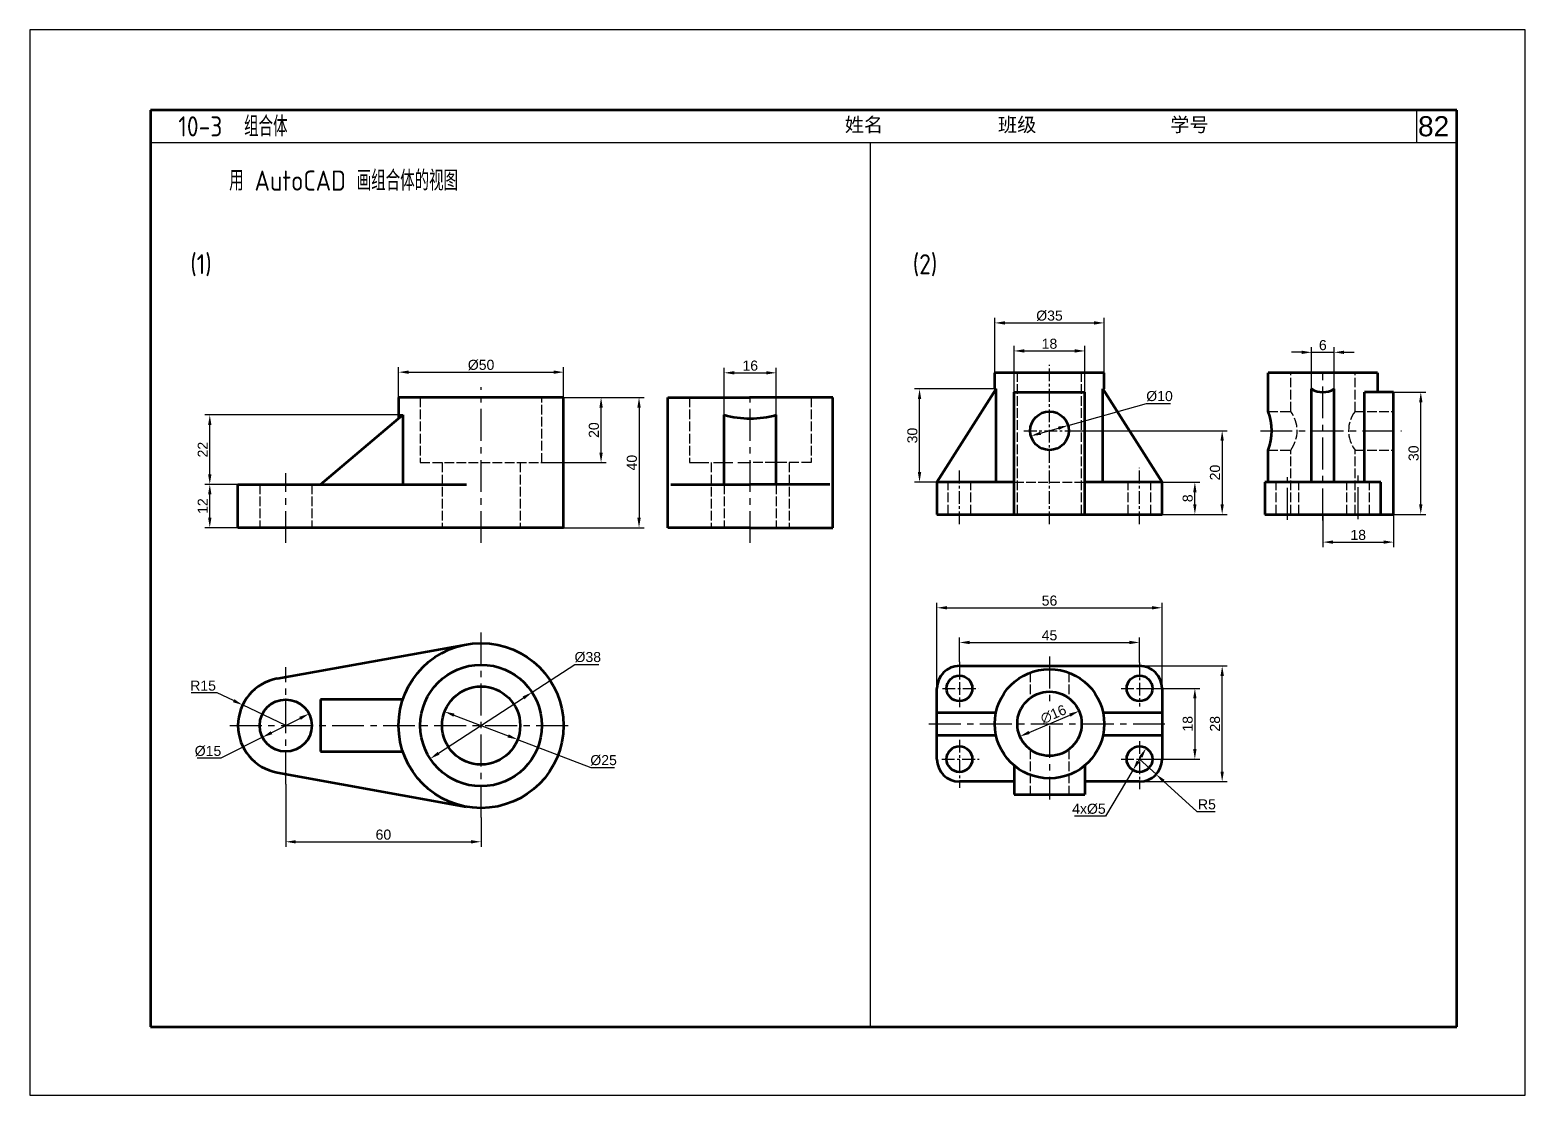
# Model space of a CAD drawing. Header units: millimetres. Extents: x 2253 to 3450, y 832 to 1419.
# Drawn here: x 3076.9 to 3448.9, y 1145.8 to 1410.8 of the extents above; entities that cross this region are included whole.
import ezdxf

# ---------------------------------------------------------------- set-up
doc = ezdxf.new("R2010")
doc.units = ezdxf.units.MM
doc.header["$LTSCALE"] = 0.5
doc.linetypes.add('ACAD_ISO02W100', pattern=[15, 12, -3])
doc.linetypes.add('CENTER', pattern=[50.8, 31.75, -6.35, 6.35, -6.35])
doc.layers.add('1轮廓实线层', color=7, linetype='Continuous', lineweight=53)
doc.layers.add('粗实线', color=7, linetype='Continuous', lineweight=53)
for name, color, linetype in [('2', 1, 'CENTER'), ('3中心线层', 1, 'CENTER'), ('4虚线层', 6, 'ACAD_ISO02W100'), ('图层3', 1, 'CENTER'), ('文字', 7, 'Continuous'), ('细实线', 7, 'Continuous')]:
    doc.layers.add(name, color=color, linetype=linetype)
doc.styles.add('dim', font='ARIAL.TTF')
doc.styles.add('gb', font='gbenor.shx', dxfattribs={"bigfont": 'gbcbig.shx'})
doc.styles.add('样式 1', font='ARIAL.TTF', dxfattribs={"height": 5})
doc.styles.add('汉字', font='gbenor.shx', dxfattribs={"height": 5, "bigfont": 'gbcbig.shx'})
doc.dimstyles.new('GB-35', dxfattribs={"dimtxt": 2.5, "dimasz": 2.5, "dimexe": 1.25, "dimexo": 0, "dimgap": 0.5, "dimtad": 1, "dimdec": 0, "dimdsep": 46, "dimtxsty": 'dim', "dimcen": 2.5, "dimadec": 0, "dimazin": 2, "dimtfac": 1, "dimtdec": 0, "dimtmove": 0, "dimatfit": 3, "dimfxl": 0, "dimarcsym": 0})
doc.dimstyles.new('GB-35$3', dxfattribs={"dimtxt": 2.5, "dimasz": 2.5, "dimexe": 1.25, "dimexo": 0, "dimgap": 0.5, "dimtad": 1, "dimtoh": 1, "dimdec": 0, "dimdsep": 46, "dimtxsty": 'dim', "dimcen": 2.5, "dimadec": 0, "dimazin": 2, "dimtfac": 1, "dimtdec": 0, "dimtmove": 0, "dimatfit": 2, "dimfxl": 0, "dimarcsym": 0})
doc.dimstyles.new('GB-35$4', dxfattribs={"dimtxt": 2.5, "dimasz": 2.5, "dimexe": 1.25, "dimexo": 0, "dimgap": 0.5, "dimtad": 1, "dimtoh": 1, "dimdec": 0, "dimdsep": 46, "dimtxsty": 'dim', "dimcen": 2.5, "dimadec": 0, "dimazin": 2, "dimtfac": 1, "dimtdec": 0, "dimtmove": 0, "dimatfit": 1, "dimfxl": 0, "dimarcsym": 0})

# ---------------------------------------------------------------- blocks, each defined once
blk = doc.blocks.new('*D124')
at = {"layer": 'Defpoints', "color": 0}
for p in [(3262.57, 1325.49), (3249.61, 1315.02), (3262.57, 1315.02)]:
    blk.add_point(p, dxfattribs=at)
at = {"layer": '细实线', "color": 0, "lineweight": -2}
for p, q in [((3249.61, 1315.02), (3249.61, 1326.74)), ((3252.11, 1325.49), (3260.07, 1325.49)), ((3262.57, 1315.02), (3262.57, 1326.74))]:
    blk.add_line(p, q, dxfattribs=at)
at = {"layer": '细实线', "color": 0}
for points in [[(3252.11, 1325.91), (3252.11, 1325.08), (3249.61, 1325.49)], [(3260.07, 1325.91), (3260.07, 1325.08), (3262.57, 1325.49)]]:
    blk.add_solid(points, dxfattribs=at)
at = {"layer": '细实线', "color": 0, "insert": (3256.09, 1327.27), "char_height": 2.5, "attachment_point": 5, "style": 'dim'}
blk.add_mtext('16', dxfattribs=at)
blk = doc.blocks.new('*D125')
at = {"layer": 'Defpoints', "color": 0}
for p in [(3121.62, 1315.02), (3169.65, 1315.02), (3128.64, 1297.74)]:
    blk.add_point(p, dxfattribs=at)
at = {"layer": '细实线', "color": 0, "lineweight": -2}
for p, q in [((3169.65, 1315.02), (3120.37, 1315.02)), ((3121.62, 1300.24), (3121.62, 1312.52)), ((3128.64, 1297.74), (3120.37, 1297.74))]:
    blk.add_line(p, q, dxfattribs=at)
at = {"layer": '细实线', "color": 0}
for points in [[(3121.2, 1312.52), (3122.03, 1312.52), (3121.62, 1315.02)], [(3121.2, 1300.24), (3122.03, 1300.24), (3121.62, 1297.74)]]:
    blk.add_solid(points, dxfattribs=at)
at = {"layer": '细实线', "color": 0, "insert": (3119.86, 1306.38), "char_height": 2.5, "attachment_point": 5, "rotation": 90, "style": 'dim'}
blk.add_mtext('22', dxfattribs=at)
blk = doc.blocks.new('*D126')
at = {"layer": 'Defpoints', "color": 0}
for p in [(3121.62, 1297.74), (3128.64, 1297.74), (3128.64, 1286.94)]:
    blk.add_point(p, dxfattribs=at)
at = {"layer": '细实线', "color": 0, "lineweight": -2}
for p, q in [((3128.64, 1297.74), (3120.37, 1297.74)), ((3121.62, 1289.44), (3121.62, 1295.24)), ((3128.64, 1286.94), (3120.37, 1286.94))]:
    blk.add_line(p, q, dxfattribs=at)
at = {"layer": '细实线', "color": 0}
for points in [[(3121.2, 1295.24), (3122.03, 1295.24), (3121.62, 1297.74)], [(3121.2, 1289.44), (3122.03, 1289.44), (3121.62, 1286.94)]]:
    blk.add_solid(points, dxfattribs=at)
at = {"layer": '细实线', "color": 0, "insert": (3119.86, 1292.34), "char_height": 2.5, "attachment_point": 5, "rotation": 90, "style": 'dim'}
blk.add_mtext('12', dxfattribs=at)
blk = doc.blocks.new('*D127')
at = {"layer": 'Defpoints', "color": 0}
for p in [(3209.64, 1319.34), (3209.64, 1286.94), (3228.42, 1286.94)]:
    blk.add_point(p, dxfattribs=at)
at = {"layer": '细实线', "color": 0, "lineweight": -2}
for p, q in [((3209.64, 1319.34), (3229.67, 1319.34)), ((3228.42, 1316.84), (3228.42, 1289.44)), ((3209.64, 1286.94), (3229.67, 1286.94))]:
    blk.add_line(p, q, dxfattribs=at)
at = {"layer": '细实线', "color": 0}
for points in [[(3228, 1316.84), (3228.84, 1316.84), (3228.42, 1319.34)], [(3228, 1289.44), (3228.84, 1289.44), (3228.42, 1286.94)]]:
    blk.add_solid(points, dxfattribs=at)
at = {"layer": '细实线', "color": 0, "insert": (3226.64, 1303.14), "char_height": 2.5, "attachment_point": 5, "rotation": 90, "style": 'dim'}
blk.add_mtext('40', dxfattribs=at)
blk = doc.blocks.new('*D128')
at = {"layer": 'Defpoints', "color": 0}
for p in [(3204.24, 1319.34), (3218.97, 1319.34), (3204.24, 1303.14)]:
    blk.add_point(p, dxfattribs=at)
at = {"layer": '细实线', "color": 0, "lineweight": -2}
for p, q in [((3204.24, 1319.34), (3220.22, 1319.34)), ((3218.97, 1305.64), (3218.97, 1316.84)), ((3204.24, 1303.14), (3220.22, 1303.14))]:
    blk.add_line(p, q, dxfattribs=at)
at = {"layer": '细实线', "color": 0}
for points in [[(3218.55, 1316.84), (3219.39, 1316.84), (3218.97, 1319.34)], [(3218.55, 1305.64), (3219.39, 1305.64), (3218.97, 1303.14)]]:
    blk.add_solid(points, dxfattribs=at)
at = {"layer": '细实线', "color": 0, "insert": (3217.19, 1311.24), "char_height": 2.5, "attachment_point": 5, "rotation": 90, "style": 'dim'}
blk.add_mtext('20', dxfattribs=at)
blk = doc.blocks.new('*D129')
at = {"layer": 'Defpoints', "color": 0}
for p in [(3201.79, 1246), (3176.45, 1229.48)]:
    blk.add_point(p, dxfattribs=at)
at = {"layer": '细实线', "color": 0, "lineweight": -2}
for p, q in [((3201.79, 1246), (3212.47, 1252.96)), ((3212.47, 1252.96), (3218.38, 1252.96)), ((3178.55, 1230.85), (3199.69, 1244.63))]:
    blk.add_line(p, q, dxfattribs=at)
at = {"layer": '细实线', "color": 0}
for points in [[(3199.46, 1244.98), (3199.92, 1244.28), (3201.79, 1246)], [(3178.32, 1231.2), (3178.77, 1230.5), (3176.45, 1229.48)]]:
    blk.add_solid(points, dxfattribs=at)
at = {"layer": '细实线', "color": 0, "insert": (3215.67, 1254.74), "char_height": 2.5, "attachment_point": 5, "style": 'dim'}
blk.add_mtext('%%c38', dxfattribs=at)
blk = doc.blocks.new('*D130')
at = {"layer": 'Defpoints', "color": 0}
for p in [(3209.64, 1325.65), (3168.6, 1319.34), (3209.64, 1319.34)]:
    blk.add_point(p, dxfattribs=at)
at = {"layer": '细实线', "color": 0, "lineweight": -2}
for p, q in [((3168.6, 1319.34), (3168.6, 1326.9)), ((3171.1, 1325.65), (3207.14, 1325.65)), ((3209.64, 1319.34), (3209.64, 1326.9))]:
    blk.add_line(p, q, dxfattribs=at)
at = {"layer": '细实线', "color": 0}
for points in [[(3171.1, 1326.07), (3171.1, 1325.23), (3168.6, 1325.65)], [(3207.14, 1326.07), (3207.14, 1325.23), (3209.64, 1325.65)]]:
    blk.add_solid(points, dxfattribs=at)
at = {"layer": '细实线', "color": 0, "insert": (3189.12, 1327.43), "char_height": 2.5, "attachment_point": 5, "style": 'dim'}
blk.add_mtext('%%C50', dxfattribs=at)
blk = doc.blocks.new('*D131')
at = {"layer": 'Defpoints', "color": 0}
for p in [(3146.3, 1240.66), (3134.73, 1234.82)]:
    blk.add_point(p, dxfattribs=at)
at = {"layer": '细实线', "color": 0, "lineweight": -2}
for p, q in [((3144.07, 1239.53), (3136.96, 1235.95)), ((3134.73, 1234.82), (3124.39, 1229.6)), ((3124.39, 1229.6), (3118.46, 1229.6))]:
    blk.add_line(p, q, dxfattribs=at)
at = {"layer": '细实线', "color": 0}
for points in [[(3143.88, 1239.91), (3144.26, 1239.16), (3146.3, 1240.66)], [(3136.78, 1236.32), (3137.15, 1235.58), (3134.73, 1234.82)]]:
    blk.add_solid(points, dxfattribs=at)
at = {"layer": '细实线', "color": 0, "insert": (3121.18, 1231.38), "char_height": 2.5, "attachment_point": 5, "style": 'dim'}
blk.add_mtext('%%c15', dxfattribs=at)
blk = doc.blocks.new('*D132')
at = {"layer": 'Defpoints', "color": 0}
for p in [(3140.52, 1223.16), (3189.12, 1214.84), (3189.12, 1208.82)]:
    blk.add_point(p, dxfattribs=at)
at = {"layer": '细实线', "color": 0, "lineweight": -2}
for p, q in [((3140.52, 1223.16), (3140.52, 1207.57)), ((3189.12, 1214.84), (3189.12, 1207.57)), ((3143.02, 1208.82), (3186.62, 1208.82))]:
    blk.add_line(p, q, dxfattribs=at)
at = {"layer": '细实线', "color": 0}
for points in [[(3143.02, 1209.23), (3143.02, 1208.4), (3140.52, 1208.82)], [(3186.62, 1209.23), (3186.62, 1208.4), (3189.12, 1208.82)]]:
    blk.add_solid(points, dxfattribs=at)
at = {"layer": '细实线', "color": 0, "insert": (3164.82, 1210.59), "char_height": 2.5, "attachment_point": 5, "style": 'dim'}
blk.add_mtext('60', dxfattribs=at)
blk = doc.blocks.new('*D133')
at = {"color": 0, "lineweight": -2}
for p, q in [((3302.54, 1246.98), (3302.54, 1268.28)), ((3305.04, 1267.03), (3356.04, 1267.03)), ((3358.54, 1246.98), (3358.54, 1268.28))]:
    blk.add_line(p, q, dxfattribs=at)
at = {"color": 0}
for points in [[(3305.04, 1267.45), (3305.04, 1266.62), (3302.54, 1267.03)], [(3356.04, 1267.45), (3356.04, 1266.62), (3358.54, 1267.03)]]:
    blk.add_solid(points, dxfattribs=at)
at = {"layer": 'Defpoints', "color": 0}
for p in [(3358.54, 1267.03), (3302.54, 1246.98), (3358.54, 1246.98)]:
    blk.add_point(p, dxfattribs=at)
at = {"color": 0, "insert": (3330.54, 1268.81), "char_height": 2.5, "attachment_point": 5, "style": 'dim'}
blk.add_mtext('56', dxfattribs=at)
blk = doc.blocks.new('*D134')
at = {"color": 0, "lineweight": -2}
for p, q in [((3352.94, 1252.58), (3374.75, 1252.58)), ((3373.5, 1226.28), (3373.5, 1250.08)), ((3352.94, 1223.78), (3374.75, 1223.78))]:
    blk.add_line(p, q, dxfattribs=at)
at = {"color": 0}
for points in [[(3373.08, 1250.08), (3373.92, 1250.08), (3373.5, 1252.58)], [(3373.08, 1226.28), (3373.92, 1226.28), (3373.5, 1223.78)]]:
    blk.add_solid(points, dxfattribs=at)
at = {"layer": 'Defpoints', "color": 0}
for p in [(3352.94, 1252.58), (3373.5, 1252.58), (3352.94, 1223.78)]:
    blk.add_point(p, dxfattribs=at)
at = {"color": 0, "insert": (3371.72, 1238.18), "char_height": 2.5, "attachment_point": 5, "rotation": 90, "style": 'dim'}
blk.add_mtext('28', dxfattribs=at)
blk = doc.blocks.new('*D135')
at = {"color": 0, "lineweight": -2}
for p, q in [((3358.54, 1298.28), (3367.96, 1298.28)), ((3366.71, 1292.78), (3366.71, 1295.78)), ((3358.54, 1290.28), (3367.96, 1290.28))]:
    blk.add_line(p, q, dxfattribs=at)
at = {"color": 0}
for points in [[(3366.29, 1295.78), (3367.12, 1295.78), (3366.71, 1298.28)], [(3366.29, 1292.78), (3367.12, 1292.78), (3366.71, 1290.28)]]:
    blk.add_solid(points, dxfattribs=at)
at = {"layer": 'Defpoints', "color": 0}
for p in [(3358.54, 1298.28), (3366.71, 1298.28), (3358.54, 1290.28)]:
    blk.add_point(p, dxfattribs=at)
at = {"color": 0, "insert": (3364.93, 1294.28), "char_height": 2.5, "attachment_point": 5, "rotation": 90, "style": 'dim'}
blk.add_mtext('8', dxfattribs=at)
blk = doc.blocks.new('*D136')
at = {"color": 0, "lineweight": -2}
for p, q in [((3308.14, 1253.62), (3308.14, 1259.65)), ((3310.64, 1258.4), (3350.44, 1258.4)), ((3352.94, 1253.46), (3352.94, 1259.65))]:
    blk.add_line(p, q, dxfattribs=at)
at = {"color": 0}
for points in [[(3310.64, 1258.82), (3310.64, 1257.99), (3308.14, 1258.4)], [(3350.44, 1258.82), (3350.44, 1257.99), (3352.94, 1258.4)]]:
    blk.add_solid(points, dxfattribs=at)
at = {"layer": 'Defpoints', "color": 0}
for p in [(3352.94, 1258.4), (3308.14, 1253.62), (3352.94, 1253.46)]:
    blk.add_point(p, dxfattribs=at)
at = {"color": 0, "insert": (3330.54, 1260.17), "char_height": 2.5, "attachment_point": 5, "style": 'dim'}
blk.add_mtext('45', dxfattribs=at)
blk = doc.blocks.new('*D137')
at = {"color": 0, "lineweight": -2}
for p, q in [((3352.96, 1246.98), (3367.96, 1246.98)), ((3366.71, 1244.48), (3366.71, 1231.88)), ((3352.96, 1229.38), (3367.96, 1229.38))]:
    blk.add_line(p, q, dxfattribs=at)
at = {"color": 0}
for points in [[(3366.29, 1244.48), (3367.12, 1244.48), (3366.71, 1246.98)], [(3366.29, 1231.88), (3367.12, 1231.88), (3366.71, 1229.38)]]:
    blk.add_solid(points, dxfattribs=at)
at = {"layer": 'Defpoints', "color": 0}
for p in [(3352.96, 1246.98), (3352.96, 1229.38), (3366.71, 1229.38)]:
    blk.add_point(p, dxfattribs=at)
at = {"color": 0, "insert": (3364.93, 1238.18), "char_height": 2.5, "attachment_point": 5, "rotation": 90, "style": 'dim'}
blk.add_mtext('18', dxfattribs=at)
blk = doc.blocks.new('*D138')
at = {"color": 0, "lineweight": -2}
for p, q in [((3353.3, 1229.98), (3352.58, 1228.78)), ((3351.3, 1226.64), (3344.44, 1215.22)), ((3344.44, 1215.22), (3336.75, 1215.22))]:
    blk.add_line(p, q, dxfattribs=at)
at = {"color": 0}
for points in [[(3352.95, 1230.2), (3353.66, 1229.77), (3354.59, 1232.13)], [(3352.23, 1229), (3352.94, 1228.57), (3351.3, 1226.64)]]:
    blk.add_solid(points, dxfattribs=at)
at = {"layer": 'Defpoints', "color": 0}
for p in [(3354.59, 1232.13), (3351.3, 1226.64)]:
    blk.add_point(p, dxfattribs=at)
at = {"color": 0, "insert": (3340.35, 1216.99), "char_height": 2.5, "attachment_point": 5, "style": 'dim'}
blk.add_mtext('4x%%c5', dxfattribs=at)
blk = doc.blocks.new('*D139')
at = {"color": 0, "lineweight": -2}
for p, q in [((3336.99, 1311.08), (3374.75, 1311.08)), ((3373.5, 1308.58), (3373.5, 1292.78)), ((3363.17, 1290.28), (3374.75, 1290.28))]:
    blk.add_line(p, q, dxfattribs=at)
at = {"color": 0}
for points in [[(3373.08, 1308.58), (3373.92, 1308.58), (3373.5, 1311.08)], [(3373.08, 1292.78), (3373.92, 1292.78), (3373.5, 1290.28)]]:
    blk.add_solid(points, dxfattribs=at)
at = {"layer": 'Defpoints', "color": 0}
for p in [(3336.99, 1311.08), (3363.17, 1290.28), (3373.5, 1290.28)]:
    blk.add_point(p, dxfattribs=at)
at = {"color": 0, "insert": (3371.72, 1300.68), "char_height": 2.5, "attachment_point": 5, "rotation": 90, "style": 'dim'}
blk.add_mtext('20', dxfattribs=at)
blk = doc.blocks.new('*D140')
at = {"color": 0, "lineweight": -2}
for p, q in [((3398.55, 1290.28), (3398.55, 1282.12)), ((3416.15, 1290.28), (3416.15, 1282.12)), ((3401.05, 1283.37), (3413.65, 1283.37))]:
    blk.add_line(p, q, dxfattribs=at)
at = {"color": 0}
for points in [[(3401.05, 1283.79), (3401.05, 1282.96), (3398.55, 1283.37)], [(3413.65, 1283.79), (3413.65, 1282.96), (3416.15, 1283.37)]]:
    blk.add_solid(points, dxfattribs=at)
at = {"layer": 'Defpoints', "color": 0}
for p in [(3398.55, 1290.28), (3416.15, 1290.28), (3416.15, 1283.37)]:
    blk.add_point(p, dxfattribs=at)
at = {"color": 0, "insert": (3407.35, 1285.15), "char_height": 2.5, "attachment_point": 5, "style": 'dim'}
blk.add_mtext('18', dxfattribs=at)
blk = doc.blocks.new('*D141')
at = {"color": 0, "lineweight": -2}
for p, q in [((3416.15, 1320.68), (3424.17, 1320.68)), ((3422.92, 1292.78), (3422.92, 1318.18)), ((3416.15, 1290.28), (3424.17, 1290.28))]:
    blk.add_line(p, q, dxfattribs=at)
at = {"color": 0}
for points in [[(3422.5, 1318.18), (3423.33, 1318.18), (3422.92, 1320.68)], [(3422.5, 1292.78), (3423.33, 1292.78), (3422.92, 1290.28)]]:
    blk.add_solid(points, dxfattribs=at)
at = {"layer": 'Defpoints', "color": 0}
for p in [(3416.15, 1320.68), (3422.92, 1320.68), (3416.15, 1290.28)]:
    blk.add_point(p, dxfattribs=at)
at = {"color": 0, "insert": (3421.14, 1305.48), "char_height": 2.5, "attachment_point": 5, "rotation": 90, "style": 'dim'}
blk.add_mtext('30', dxfattribs=at)
blk = doc.blocks.new('*D142')
at = {"color": 0, "lineweight": -2}
for p, q in [((3317.23, 1321.48), (3296.96, 1321.48)), ((3298.21, 1300.78), (3298.21, 1318.98)), ((3302.54, 1298.28), (3296.96, 1298.28))]:
    blk.add_line(p, q, dxfattribs=at)
at = {"color": 0}
for points in [[(3297.79, 1318.98), (3298.62, 1318.98), (3298.21, 1321.48)], [(3297.79, 1300.78), (3298.62, 1300.78), (3298.21, 1298.28)]]:
    blk.add_solid(points, dxfattribs=at)
at = {"layer": 'Defpoints', "color": 0}
for p in [(3298.21, 1321.48), (3317.23, 1321.48), (3302.54, 1298.28)]:
    blk.add_point(p, dxfattribs=at)
at = {"color": 0, "insert": (3296.43, 1309.88), "char_height": 2.5, "attachment_point": 5, "rotation": 90, "style": 'dim'}
blk.add_mtext('30', dxfattribs=at)
blk = doc.blocks.new('*D143')
at = {"color": 0, "lineweight": -2}
for p, q in [((3395.75, 1321.48), (3395.75, 1331.84)), ((3401.35, 1321.48), (3401.35, 1331.84)), ((3393.25, 1330.59), (3390.75, 1330.59)), ((3395.75, 1330.59), (3401.35, 1330.59)), ((3403.85, 1330.59), (3406.35, 1330.59))]:
    blk.add_line(p, q, dxfattribs=at)
at = {"color": 0}
for points in [[(3393.25, 1331), (3393.25, 1330.17), (3395.75, 1330.59)], [(3403.85, 1331), (3403.85, 1330.17), (3401.35, 1330.59)]]:
    blk.add_solid(points, dxfattribs=at)
at = {"layer": 'Defpoints', "color": 0}
for p in [(3401.35, 1330.59), (3395.75, 1321.48), (3401.35, 1321.48)]:
    blk.add_point(p, dxfattribs=at)
at = {"color": 0, "insert": (3398.55, 1332.36), "char_height": 2.5, "attachment_point": 5, "style": 'dim'}
blk.add_mtext('6', dxfattribs=at)
blk = doc.blocks.new('*D144')
at = {"color": 0, "lineweight": -2}
blk.add_line((3325.49, 1236.02), (3335.6, 1240.35), dxfattribs=at)
at = {"color": 0}
for points in [[(3335.44, 1240.73), (3335.76, 1239.96), (3337.9, 1241.33)], [(3325.32, 1236.4), (3325.65, 1235.64), (3323.19, 1235.04)]]:
    blk.add_solid(points, dxfattribs=at)
at = {"layer": 'Defpoints', "color": 0}
for p in [(3337.9, 1241.33), (3323.19, 1235.04)]:
    blk.add_point(p, dxfattribs=at)
at = {"color": 0, "insert": (3331.51, 1240.53), "char_height": 2.5, "attachment_point": 5, "rotation": 23.1639, "style": 'dim'}
blk.add_mtext('∅16', dxfattribs=at)
blk = doc.blocks.new('*D145')
at = {"layer": 'Defpoints', "color": 0}
for p in [(3129.79, 1242.85), (3140.52, 1237.74)]:
    blk.add_point(p, dxfattribs=at)
at = {"layer": '细实线', "color": 0, "lineweight": -2}
for p, q in [((3123.45, 1245.88), (3116.95, 1245.88)), ((3127.54, 1243.93), (3123.45, 1245.88)), ((3140.52, 1237.74), (3129.79, 1242.85))]:
    blk.add_line(p, q, dxfattribs=at)
at = {"layer": '细实线', "color": 0}
blk.add_solid([(3127.72, 1244.3), (3127.36, 1243.55), (3129.79, 1242.85)], dxfattribs=at)
at = {"layer": '细实线', "color": 0, "insert": (3119.95, 1247.66), "char_height": 2.5, "attachment_point": 5, "style": 'dim'}
blk.add_mtext('R15', dxfattribs=at)
blk = doc.blocks.new('*D146')
at = {"layer": 'Defpoints', "color": 0}
for p in [(3180.04, 1241.21), (3198.2, 1234.27)]:
    blk.add_point(p, dxfattribs=at)
at = {"layer": '细实线', "color": 0, "lineweight": -2}
for p, q in [((3182.37, 1240.32), (3195.86, 1235.16)), ((3198.2, 1234.27), (3216.39, 1227.32)), ((3216.39, 1227.32), (3222.31, 1227.32))]:
    blk.add_line(p, q, dxfattribs=at)
at = {"layer": '细实线', "color": 0}
for points in [[(3182.52, 1240.71), (3182.23, 1239.93), (3180.04, 1241.21)], [(3196.01, 1235.55), (3195.71, 1234.77), (3198.2, 1234.27)]]:
    blk.add_solid(points, dxfattribs=at)
at = {"layer": '细实线', "color": 0, "insert": (3219.6, 1229.09), "char_height": 2.5, "attachment_point": 5, "style": 'dim'}
blk.add_mtext('%%c25', dxfattribs=at)
blk = doc.blocks.new('*D147')
at = {"layer": 'Defpoints', "color": 0}
for p in [(3339.34, 1330.93), (3321.74, 1320.68), (3339.34, 1320.68)]:
    blk.add_point(p, dxfattribs=at)
at = {"layer": '细实线', "color": 0, "lineweight": -2}
for p, q in [((3321.74, 1320.68), (3321.74, 1332.18)), ((3339.34, 1320.68), (3339.34, 1332.18)), ((3324.24, 1330.93), (3336.84, 1330.93))]:
    blk.add_line(p, q, dxfattribs=at)
at = {"layer": '细实线', "color": 0}
for points in [[(3324.24, 1331.35), (3324.24, 1330.52), (3321.74, 1330.93)], [(3336.84, 1331.35), (3336.84, 1330.52), (3339.34, 1330.93)]]:
    blk.add_solid(points, dxfattribs=at)
at = {"layer": '细实线', "color": 0, "insert": (3330.54, 1332.71), "char_height": 2.5, "attachment_point": 5, "style": 'dim'}
blk.add_mtext('18', dxfattribs=at)
blk = doc.blocks.new('*D148')
at = {"layer": 'Defpoints', "color": 0}
for p in [(3344.14, 1337.91), (3316.94, 1325.48), (3344.14, 1325.48)]:
    blk.add_point(p, dxfattribs=at)
at = {"layer": '细实线', "color": 0, "lineweight": -2}
for p, q in [((3316.94, 1325.48), (3316.94, 1339.16)), ((3319.44, 1337.91), (3341.64, 1337.91)), ((3344.14, 1325.48), (3344.14, 1339.16))]:
    blk.add_line(p, q, dxfattribs=at)
at = {"layer": '细实线', "color": 0}
for points in [[(3319.44, 1338.32), (3319.44, 1337.49), (3316.94, 1337.91)], [(3341.64, 1338.32), (3341.64, 1337.49), (3344.14, 1337.91)]]:
    blk.add_solid(points, dxfattribs=at)
at = {"layer": '细实线', "color": 0, "insert": (3330.54, 1339.68), "char_height": 2.5, "attachment_point": 5, "style": 'dim'}
blk.add_mtext('%%c35', dxfattribs=at)
blk = doc.blocks.new('*D149')
at = {"layer": 'Defpoints', "color": 0}
for p in [(3352.94, 1229.38), (3357.07, 1225.6)]:
    blk.add_point(p, dxfattribs=at)
at = {"layer": '细实线', "color": 0, "lineweight": -2}
for p, q in [((3352.94, 1229.38), (3357.07, 1225.6)), ((3358.91, 1223.91), (3367.18, 1216.34)), ((3367.18, 1216.34), (3371.73, 1216.34))]:
    blk.add_line(p, q, dxfattribs=at)
at = {"layer": '细实线', "color": 0}
blk.add_solid([(3359.2, 1224.22), (3358.63, 1223.6), (3357.07, 1225.6)], dxfattribs=at)
at = {"layer": '细实线', "color": 0, "insert": (3369.7, 1218.11), "char_height": 2.5, "attachment_point": 5, "style": 'dim'}
blk.add_mtext('R5', dxfattribs=at)
blk = doc.blocks.new('*D150')
at = {"layer": 'Defpoints', "color": 0}
for p in [(3325.92, 1309.79), (3335.16, 1312.38)]:
    blk.add_point(p, dxfattribs=at)
at = {"layer": '细实线', "color": 0, "lineweight": -2}
for p, q in [((3335.16, 1312.38), (3354.71, 1317.88)), ((3354.71, 1317.88), (3360.61, 1317.88)), ((3328.33, 1310.46), (3332.76, 1311.71))]:
    blk.add_line(p, q, dxfattribs=at)
at = {"layer": '细实线', "color": 0}
for points in [[(3328.22, 1310.86), (3328.44, 1310.06), (3325.92, 1309.79)], [(3332.65, 1312.11), (3332.87, 1311.31), (3335.16, 1312.38)]]:
    blk.add_solid(points, dxfattribs=at)
at = {"layer": '细实线', "color": 0, "insert": (3357.91, 1319.66), "char_height": 2.5, "attachment_point": 5, "style": 'dim'}
blk.add_mtext('%%c10', dxfattribs=at)

msp = doc.modelspace()

# ---------------------------------------------------------------- linework, layer by layer
at = {"layer": '1轮廓实线层', "color": 7}
for p, q in [((3344.14, 1325.48), (3316.94, 1325.48)), ((3316.94, 1321.48), (3316.94, 1325.48)), ((3344.14, 1321.48), (3344.14, 1325.48)), ((3384.95, 1315.88), (3384.95, 1325.48)), ((3412.15, 1325.48), (3384.95, 1325.48)), ((3317.23, 1321.48), (3302.54, 1298.28)), ((3317.23, 1298.28), (3317.23, 1321.48)), ((3321.74, 1320.68), (3339.34, 1320.68)), ((3321.74, 1290.28), (3321.74, 1320.68)), ((3339.34, 1290.28), (3339.34, 1320.68)), ((3343.85, 1298.28), (3343.85, 1321.48)), ((3343.85, 1321.48), (3358.54, 1298.28)), ((3395.75, 1298.28), (3395.75, 1321.48)), ((3401.35, 1298.28), (3401.35, 1321.48)), ((3408.92, 1298.28), (3408.92, 1320.68)), ((3416.15, 1320.68), (3408.92, 1320.68)), ((3416.15, 1290.28), (3416.15, 1320.68)), ((3209.64, 1319.34), (3168.6, 1319.34)), ((3168.6, 1319.34), (3168.6, 1314.14)), ((3209.64, 1286.94), (3209.64, 1319.34)), ((3235.57, 1319.34), (3256.09, 1319.34)), ((3235.57, 1286.94), (3235.57, 1319.34)), ((3276.61, 1319.34), (3256.09, 1319.34)), ((3276.61, 1286.94), (3276.61, 1319.34)), ((3149.16, 1297.74), (3169.65, 1315.02)), ((3169.65, 1315.02), (3169.65, 1297.74)), ((3249.61, 1297.74), (3249.61, 1315.02)), ((3262.57, 1297.74), (3262.57, 1315.02)), ((3384.95, 1298.28), (3384.95, 1306.28)), ((3302.54, 1298.28), (3302.54, 1290.28)), ((3321.74, 1298.28), (3302.54, 1298.28)), ((3358.54, 1298.28), (3339.34, 1298.28)), ((3358.54, 1290.28), (3358.54, 1298.28)), ((3412.95, 1298.28), (3384.15, 1298.28)), ((3384.15, 1298.28), (3384.15, 1290.28)), ((3412.95, 1290.28), (3412.95, 1298.28)), ((3128.64, 1286.94), (3128.64, 1297.74)), ((3128.64, 1297.74), (3185.47, 1297.74)), ((3236.29, 1297.74), (3256.09, 1297.74)), ((3275.88, 1297.74), (3256.09, 1297.74)), ((3302.54, 1290.28), (3358.54, 1290.28)), ((3384.15, 1290.28), (3416.15, 1290.28)), ((3209.64, 1286.94), (3128.64, 1286.94)), ((3256.09, 1286.94), (3235.57, 1286.94)), ((3256.09, 1286.94), (3276.61, 1286.94)), ((3138.41, 1249.43), (3185.47, 1257.93)), ((3308.14, 1252.58), (3352.94, 1252.58)), ((3302.54, 1229.38), (3302.54, 1246.98)), ((3358.54, 1246.98), (3358.54, 1229.38)), ((3149.16, 1244.22), (3149.16, 1231.26)), ((3169.65, 1244.22), (3149.16, 1244.22)), ((3302.54, 1240.98), (3317.23, 1240.98)), ((3343.85, 1240.98), (3358.54, 1240.98)), ((3302.54, 1235.38), (3317.23, 1235.38)), ((3343.85, 1235.38), (3358.54, 1235.38)), ((3149.16, 1231.26), (3169.65, 1231.26)), ((3321.74, 1227.81), (3321.74, 1220.58)), ((3339.34, 1227.81), (3339.34, 1220.58)), ((3138.41, 1226.05), (3185.47, 1217.55)), ((3321.74, 1223.78), (3308.14, 1223.78)), ((3321.74, 1220.58), (3339.34, 1220.58)), ((3352.94, 1223.78), (3339.34, 1223.78))]:
    msp.add_line(p, q, dxfattribs=at)
at = {"layer": '1轮廓实线层'}
msp.add_line((3412.15, 1325.48), (3412.15, 1320.68), dxfattribs=at)
at = {"layer": '1轮廓实线层', "color": 7}
for centre, radius in [((3330.54, 1311.08), 4.8), ((3189.12, 1237.74), 20.52), ((3189.12, 1237.74), 15.12), ((3308.14, 1246.98), 3.2), ((3330.54, 1238.18), 13.6), ((3352.94, 1246.98), 3.2), ((3189.12, 1237.74), 9.72), ((3140.52, 1237.74), 6.48), ((3330.54, 1238.18), 8), ((3308.14, 1229.38), 3.2), ((3352.94, 1229.38), 3.2)]:
    msp.add_circle(centre, radius, dxfattribs=at)
for centre, radius, start, end in [((3398.55, 1325.98), 5.3, 238.1092, 301.8908), ((3256.09, 1338.29), 24.15, 254.4369, 270), ((3256.09, 1338.29), 24.15, 270, 285.5631), ((3372.18, 1311.08), 13.65, 339.4071, 20.5929), ((3308.14, 1246.98), 5.6, 90, 180), ((3352.94, 1246.98), 5.6, 0, 90), ((3140.52, 1237.74), 11.88, 100.2403, 259.7597), ((3308.14, 1229.38), 5.6, 180, 270), ((3352.94, 1229.38), 5.6, 270, 0)]:
    msp.add_arc(centre, radius, start, end, dxfattribs=at)
at = {"layer": '2', "color": 7}
msp.add_line((3412.95, 1290.28), (3412.95, 1298.28), dxfattribs=at)
at = {"layer": '3中心线层', "color": 7, "ltscale": 0.2}
for p, q in [((3330.54, 1287.83), (3330.54, 1327.48)), ((3324.18, 1311.08), (3336.99, 1311.08)), ((3308.14, 1287.83), (3308.14, 1301.24)), ((3352.94, 1287.83), (3352.94, 1301.85)), ((3308.14, 1253.62), (3308.14, 1242.29)), ((3352.94, 1253.46), (3352.94, 1242.45)), ((3303.92, 1246.98), (3312.83, 1246.98)), ((3348.34, 1246.98), (3357.58, 1246.98)), ((3308.14, 1234.19), (3308.14, 1222.21)), ((3352.94, 1233.87), (3352.94, 1221.89)), ((3303.76, 1229.38), (3313, 1229.38)), ((3348.34, 1229.38), (3357.42, 1229.38))]:
    msp.add_line(p, q, dxfattribs=at)
at = {"layer": '4虚线层', "color": 7, "ltscale": 0.4}
for p, q in [((3322.54, 1290.28), (3322.54, 1325.48)), ((3338.54, 1290.28), (3338.54, 1325.48)), ((3390.55, 1315.88), (3390.55, 1325.48)), ((3406.55, 1315.88), (3406.55, 1325.48)), ((3174, 1319.34), (3174, 1303.14)), ((3204.24, 1303.14), (3204.24, 1319.34)), ((3240.97, 1319.34), (3240.97, 1303.14)), ((3271.21, 1319.34), (3271.21, 1303.14)), ((3384.95, 1315.88), (3390.55, 1315.88)), ((3406.55, 1315.88), (3416.15, 1315.88)), ((3384.95, 1306.28), (3390.55, 1306.28)), ((3390.55, 1290.28), (3390.55, 1306.28)), ((3406.55, 1290.28), (3406.55, 1306.28)), ((3406.55, 1306.28), (3416.15, 1306.28)), ((3174, 1303.14), (3204.24, 1303.14)), ((3179.4, 1303.14), (3179.4, 1286.94)), ((3198.84, 1303.14), (3198.84, 1286.94)), ((3246.37, 1303.14), (3246.37, 1286.94)), ((3271.21, 1303.14), (3256.09, 1303.14)), ((3265.81, 1303.14), (3265.81, 1286.94)), ((3305.34, 1290.28), (3305.34, 1298.28)), ((3310.94, 1290.28), (3310.94, 1298.28)), ((3321.74, 1298.28), (3339.34, 1298.28)), ((3350.14, 1290.28), (3350.14, 1298.28)), ((3355.74, 1290.28), (3355.74, 1298.28)), ((3386.95, 1290.28), (3386.95, 1298.28)), ((3392.55, 1290.28), (3392.55, 1298.28)), ((3404.55, 1290.28), (3404.55, 1298.28)), ((3410.15, 1290.28), (3410.15, 1298.28)), ((3134.04, 1297.74), (3134.04, 1286.94)), ((3147, 1297.74), (3147, 1286.94)), ((3249.61, 1297.74), (3249.61, 1286.94)), ((3262.57, 1297.74), (3262.57, 1286.94)), ((3325.74, 1250.91), (3325.74, 1244.58)), ((3335.34, 1250.91), (3335.34, 1244.58)), ((3325.74, 1231.78), (3325.74, 1220.58)), ((3335.34, 1231.78), (3335.34, 1220.58))]:
    msp.add_line(p, q, dxfattribs=at)
at = {"layer": '4虚线层', "color": 7, "ltscale": 0.8}
msp.add_line((3240.97, 1303.14), (3256.09, 1303.14), dxfattribs=at)
at = {"layer": '4虚线层', "color": 7, "ltscale": 0.4}
for centre, start, end in [((3384.15, 1311.08), 323.1301, 36.8699), ((3412.95, 1311.08), 143.1301, 216.8699)]:
    msp.add_arc(centre, 8, start, end, dxfattribs=at)
at = {"layer": '图层3', "color": 7, "ltscale": 0.5}
for p, q in [((3398.55, 1288.77), (3398.55, 1326.63)), ((3189.12, 1283.16), (3189.12, 1321.92)), ((3256.09, 1283.16), (3256.09, 1321.25)), ((3383.01, 1311.08), (3418.12, 1311.08)), ((3140.52, 1283.16), (3140.52, 1300.52)), ((3389.75, 1288.92), (3389.75, 1299.5)), ((3407.35, 1289.07), (3407.35, 1299.94)), ((3189.12, 1214.84), (3189.12, 1261.24)), ((3330.54, 1254.92), (3330.54, 1242.61)), ((3140.52, 1223.16), (3140.52, 1252.22)), ((3126.64, 1237.74), (3212.32, 1237.74)), ((3300.52, 1238.18), (3360.57, 1238.18)), ((3330.54, 1237.68), (3330.54, 1219.32))]:
    msp.add_line(p, q, dxfattribs=at)
at = {"layer": '粗实线', "color": 7}
for p, q in [((3431.87, 1390.8), (3106.87, 1390.8)), ((3106.87, 1390.8), (3106.87, 1162.8)), ((3431.87, 1162.8), (3431.87, 1390.8)), ((3106.87, 1162.8), (3431.87, 1162.8))]:
    msp.add_line(p, q, dxfattribs=at)
at = {"layer": '细实线', "color": 7}
for p, q in [((3448.87, 1410.8), (3076.87, 1410.8)), ((3076.87, 1410.8), (3076.87, 1145.8)), ((3448.87, 1145.8), (3448.87, 1410.8)), ((3421.87, 1390.8), (3421.87, 1382.8)), ((3106.87, 1382.8), (3431.87, 1382.8)), ((3285.91, 1382.8), (3285.91, 1162.8)), ((3076.87, 1145.8), (3448.87, 1145.8))]:
    msp.add_line(p, q, dxfattribs=at)

# ---------------------------------------------------------------- texts
at = {"layer": '文字', "color": 7, "insert": (3108.37, 1386.8), "char_height": 5, "width": 313.5, "attachment_point": 4, "style": '汉字'}
msp.add_mtext('  10-3  组合体', dxfattribs=at)
at = {"layer": '文字', "color": 7, "insert": (3274.84, 1387.03), "char_height": 3.5, "width": 313.5, "attachment_point": 4}
msp.add_mtext('{\\fSimSun|b0|i0|c134|p2;  姓名            班级              学号}', dxfattribs=at)
at = {"layer": '细实线', "color": 7, "ltscale": 0.3, "insert": (3426.11, 1386.8), "char_height": 5, "width": 10, "attachment_point": 5, "style": '样式 1'}
msp.add_mtext('82', dxfattribs=at)
at = {"layer": '细实线', "color": 7, "char_height": 5, "attachment_point": 1}
for s, insert, width, style in [('     用 AutoCAD 画组合体的视图', (3112.89, 1375.81), 115.9218, 'gb'), ('(1)', (3116.78, 1355.01), 19.0406, '汉字'), ('(2)', (3296.53, 1355.01), 19.0406, '汉字')]:
    msp.add_mtext(s, dxfattribs=dict(at, insert=insert, width=width, style=style))

# ---------------------------------------------------------------- dimensions: what is measured, and where the dimension line sits
at = {"color": 7}
for base, p1, p2, text, picture, middle in [((3401.35, 1330.59), (3395.75, 1321.48), (3401.35, 1321.48), '6', '*D143', (3398.55, 1332.36)), ((3416.15, 1283.37), (3398.55, 1290.28), (3416.15, 1290.28), '18', '*D140', (3407.35, 1285.15)), ((3352.94, 1258.4), (3308.14, 1253.62), (3352.94, 1253.46), '45', '*D136', (3330.54, 1260.17))]:
    dim = msp.add_linear_dim(base=base, p1=p1, p2=p2, text=text, dimstyle='GB-35', dxfattribs=at)
    dim.commit()
    dim.dimension.update_dxf_attribs({"geometry": picture, "text_midpoint": middle})
for base, p1, p2, text, picture, middle in [((3298.21, 1321.48), (3302.54, 1298.28), (3317.23, 1321.48), '30', '*D142', (3296.43, 1309.88)), ((3422.92, 1320.68), (3416.15, 1290.28), (3416.15, 1320.68), '30', '*D141', (3421.14, 1305.48)), ((3373.5, 1290.28), (3336.99, 1311.08), (3363.17, 1290.28), '20', '*D139', (3371.72, 1300.68)), ((3373.5, 1252.58), (3352.94, 1223.78), (3352.94, 1252.58), '28', '*D134', (3371.72, 1238.18)), ((3366.71, 1229.38), (3352.96, 1246.98), (3352.96, 1229.38), '18', '*D137', (3364.93, 1238.18))]:
    dim = msp.add_linear_dim(base=base, p1=p1, p2=p2, angle=90, text=text, dimstyle='GB-35', dxfattribs=at)
    dim.commit()
    dim.dimension.update_dxf_attribs({"geometry": picture, "text_midpoint": middle})
dim = msp.add_linear_dim(base=(3366.71, 1298.28), p1=(3358.54, 1290.28), p2=(3358.54, 1298.28), angle=90, dimstyle='GB-35', dxfattribs=at)
dim.commit()
dim.dimension.update_dxf_attribs({"geometry": '*D135', "text_midpoint": (3364.93, 1294.28)})
dim = msp.add_linear_dim(base=(3358.54, 1267.03), p1=(3302.54, 1246.98), p2=(3358.54, 1246.98), dimstyle='GB-35', dxfattribs=at)
dim.commit()
dim.dimension.update_dxf_attribs({"geometry": '*D133', "text_midpoint": (3330.54, 1268.81)})
dim = msp.add_diameter_dim_2p(p1=(3323.19, 1235.04), p2=(3337.9, 1241.33), dimstyle='GB-35$3', dxfattribs=at)
dim.commit()
dim.dimension.update_dxf_attribs({"geometry": '*D144', "text_midpoint": (3332.21, 1238.9), "dimtype": 163})
dim = msp.add_diameter_dim_2p(p1=(3354.59, 1232.13), p2=(3351.3, 1226.64), text='4x%%c5', dimstyle='GB-35$3', dxfattribs=at)
dim.commit()
dim.dimension.update_dxf_attribs({"geometry": '*D138', "text_midpoint": (3340.35, 1215.22), "dimtype": 163})
at = {"layer": '细实线', "color": 7}
for base, p1, p2, text, picture, middle in [((3344.14, 1337.91), (3316.94, 1325.48), (3344.14, 1325.48), '%%c35', '*D148', (3330.54, 1339.68)), ((3339.34, 1330.93), (3321.74, 1320.68), (3339.34, 1320.68), '18', '*D147', (3330.54, 1332.71)), ((3209.64, 1325.65), (3168.6, 1319.34), (3209.64, 1319.34), '%%C50', '*D130', (3189.12, 1327.43)), ((3262.57, 1325.49), (3249.61, 1315.02), (3262.57, 1315.02), '16', '*D124', (3256.09, 1327.27)), ((3189.12, 1208.82), (3140.52, 1223.16), (3189.12, 1214.84), '60', '*D132', (3164.82, 1210.59))]:
    dim = msp.add_linear_dim(base=base, p1=p1, p2=p2, text=text, dimstyle='GB-35', dxfattribs=at)
    dim.commit()
    dim.dimension.update_dxf_attribs({"geometry": picture, "text_midpoint": middle})
for p1, p2, text, picture, middle in [((3325.92, 1309.79), (3335.16, 1312.38), '%%c10', '*D150', (3357.91, 1317.88)), ((3176.45, 1229.48), (3201.79, 1246), '%%c38', '*D129', (3215.67, 1252.96)), ((3146.3, 1240.66), (3134.73, 1234.82), '%%c15', '*D131', (3121.18, 1229.6)), ((3180.04, 1241.21), (3198.2, 1234.27), '%%c25', '*D146', (3219.6, 1227.32))]:
    dim = msp.add_diameter_dim_2p(p1=p1, p2=p2, text=text, dimstyle='GB-35$3', dxfattribs=at)
    dim.commit()
    dim.dimension.update_dxf_attribs({"geometry": picture, "text_midpoint": middle, "dimtype": 163})
for base, p1, p2, text, picture, middle in [((3218.97, 1319.34), (3204.24, 1303.14), (3204.24, 1319.34), '20', '*D128', (3217.19, 1311.24)), ((3228.42, 1286.94), (3209.64, 1319.34), (3209.64, 1286.94), '40', '*D127', (3226.64, 1303.14)), ((3121.62, 1315.02), (3128.64, 1297.74), (3169.65, 1315.02), '22', '*D125', (3119.86, 1306.38)), ((3121.62, 1297.74), (3128.64, 1286.94), (3128.64, 1297.74), '12', '*D126', (3119.86, 1292.34))]:
    dim = msp.add_linear_dim(base=base, p1=p1, p2=p2, angle=90, text=text, dimstyle='GB-35', dxfattribs=at)
    dim.commit()
    dim.dimension.update_dxf_attribs({"geometry": picture, "text_midpoint": middle})
for center, mpoint, text, picture, middle in [((3140.52, 1237.74), (3129.79, 1242.85), 'R15', '*D145', (3119.95, 1245.88)), ((3352.94, 1229.38), (3357.07, 1225.6), 'R5', '*D149', (3369.7, 1216.34))]:
    dim = msp.add_radius_dim(center=center, mpoint=mpoint, text=text, dimstyle='GB-35$4', dxfattribs=at)
    dim.commit()
    dim.dimension.update_dxf_attribs({"geometry": picture, "text_midpoint": middle, "dimtype": 164})

doc.saveas('drawing.dxf')
